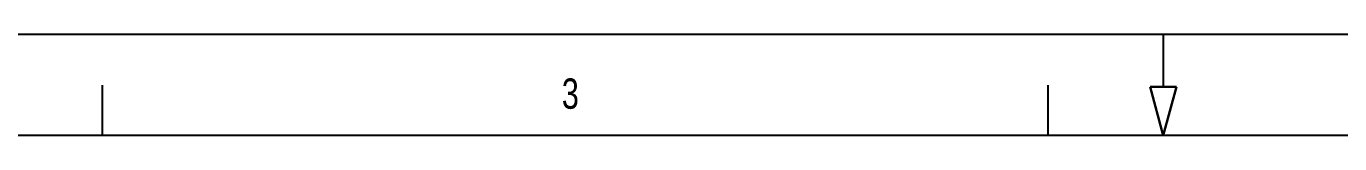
# Model space of a CAD drawing. Header units: millimetres. Extents: x 0 to 594, y 0 to 420.
# Drawn here: x 297 to 426.4, y 410 to 420 of the extents above; entities that cross this region are included whole.
import ezdxf

# ---------------------------------------------------------------- set-up
doc = ezdxf.new("R2010")
doc.units = ezdxf.units.MM
doc.layers.add('FORMATO', color=1, linetype='Continuous')
doc.layers.add('TEXTO', color=5, linetype='Continuous')
doc.styles.add('SLDTEXTSTYLE0', font='TXT', dxfattribs={"width": 0.75})

msp = doc.modelspace()

# ---------------------------------------------------------------- linework, layer by layer
at = {"layer": 'FORMATO'}
for p, q in [((594, 420), (0, 420)), ((409, 420), (409, 414.82963)), ((304.5, 410), (304.5, 415)), ((397.66667, 410), (397.66667, 415)), ((410.2941, 414.82963), (407.7059, 414.82963)), ((409, 410), (407.7059, 414.82963)), ((407.7059, 414.82963), (410.2941, 414.82963)), ((409, 410), (407.7059, 414.82963)), ((407.7059, 414.82963), (409, 410)), ((407.7059, 414.82963), (410.2941, 414.82963)), ((410.2941, 414.82963), (407.7059, 414.82963)), ((407.7059, 414.82963), (409, 410)), ((409, 410), (407.7059, 414.82963)), ((409, 410), (407.7059, 414.82963)), ((410.2941, 414.82963), (409, 410)), ((409, 410), (410.2941, 414.82963)), ((410.2941, 414.82963), (409, 410)), ((409, 410), (410.2941, 414.82963)), ((584, 410), (25, 410))]:
    msp.add_line(p, q, dxfattribs=at)

# ---------------------------------------------------------------- texts
at = {"layer": 'TEXTO', "insert": (349.75631, 415.64785), "char_height": 3, "attachment_point": 1, "style": 'SLDTEXTSTYLE0'}
msp.add_mtext('3', dxfattribs=at)

doc.saveas('drawing.dxf')
